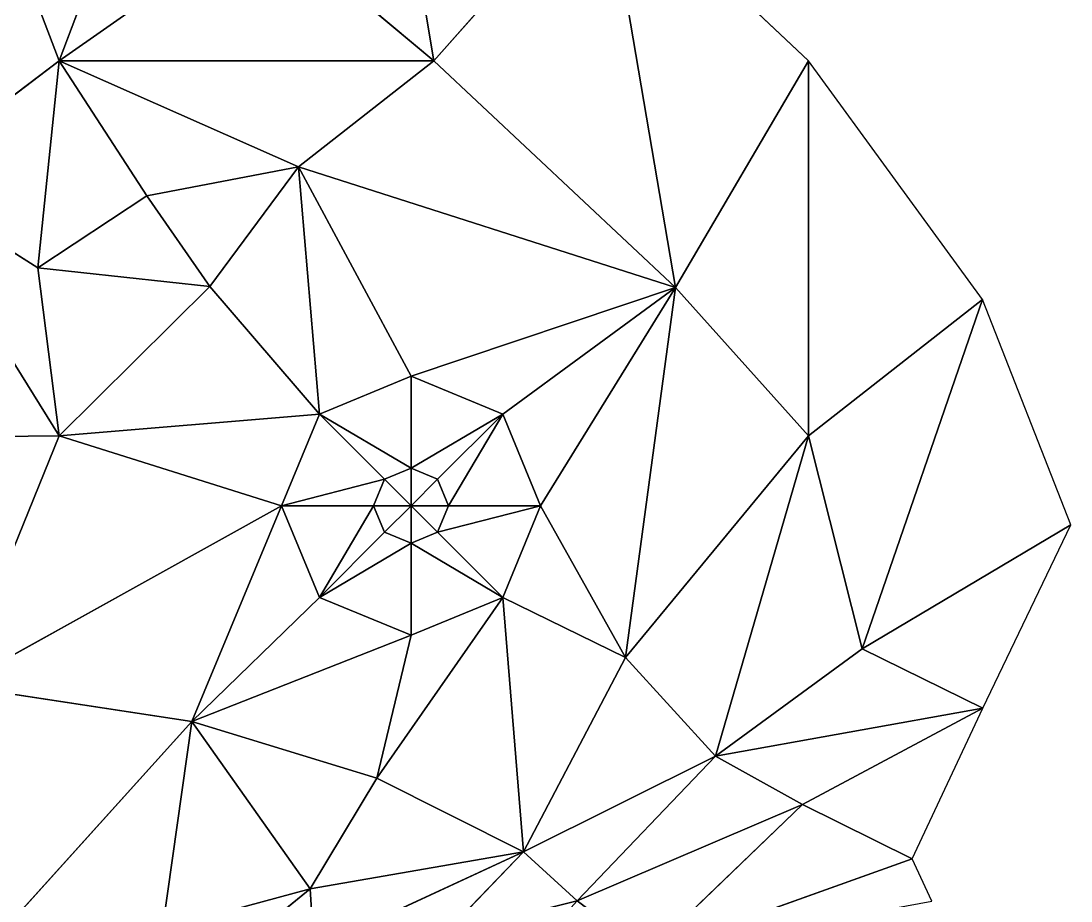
# Model space of a CAD drawing. Header units: metres. Extents: x 0 to 613718, y 0 to 269741.
# Drawn here: x 613151 to 613711, y 267725 to 268195 of the extents above; entities that cross this region are included whole.
import ezdxf

# ---------------------------------------------------------------- set-up
doc = ezdxf.new("R2010")
doc.units = ezdxf.units.M
doc.layers.get('0').update_dxf_attribs({"color": 13, "true_color": 0xff5454})

# ---------------------------------------------------------------- blocks, each defined once
blk = doc.blocks.new('Group1_1')
for p, q in [((613242.12, 268361.12, 249.5), (613171.08, 268173.34, 248.24)), ((613339.88, 268361.12, 249.9), (613371.08, 268173.34, 249.18)), ((613113.02, 268325.59, 248.77), (613171.08, 268173.34, 248.24)), ((613371.08, 268173.34, 249.18), (613462.09, 268276.27, 250.05)), ((613571.08, 268173.34, 249.98), (613462.09, 268276.27, 250.05)), ((613462.09, 268276.27, 250.05), (613500.04, 268052.4, 248.91)), ((613279.97, 268249.71, 249.19), (613171.08, 268173.34, 248.24)), ((613279.97, 268249.71, 249.19), (613371.08, 268173.34, 249.18)), ((613086.45, 268109.32, 247.5), (613171.08, 268173.34, 248.24)), ((613171.08, 268173.34, 248.24), (613159.74, 268062.89, 247.51)), ((613171.08, 268173.34, 248.24), (613371.08, 268173.34, 249.18)), ((613171.08, 268173.34, 248.24), (613298.94, 268116.91, 248.5)), ((613171.08, 268173.34, 248.24), (613217.94, 268101.31, 247.99)), ((613298.94, 268116.91, 248.5), (613371.08, 268173.34, 249.18)), ((613371.08, 268173.34, 249.18), (613500.04, 268052.4, 248.91)), ((613571.08, 268173.34, 249.98), (613500.04, 268052.4, 248.91)), ((613571.08, 267973.34, 248.54), (613571.08, 268173.34, 249.98)), ((613663.9, 268046.07, 249.48), (613571.08, 268173.34, 249.98)), ((613298.94, 268116.91, 248.5), (613217.94, 268101.31, 247.99)), ((613298.94, 268116.91, 248.5), (613251.57, 268052.92, 247.79)), ((613310.12, 267984.88, 247.53), (613298.94, 268116.91, 248.5)), ((613298.94, 268116.91, 248.5), (613359, 268005.13, 247.88)), ((613500.04, 268052.4, 248.91), (613298.94, 268116.91, 248.5)), ((613171.08, 267973.34, 247.04), (613086.45, 268109.32, 247.5)), ((613159.74, 268062.89, 247.51), (613086.45, 268109.32, 247.5)), ((613217.94, 268101.31, 247.99), (613159.74, 268062.89, 247.51)), ((613251.57, 268052.92, 247.79), (613217.94, 268101.31, 247.99)), ((613159.74, 268062.89, 247.51), (613251.57, 268052.92, 247.79)), ((613171.08, 267973.34, 247.04), (613159.74, 268062.89, 247.51)), ((613251.57, 268052.92, 247.79), (613171.08, 267973.34, 247.04)), ((613310.12, 267984.88, 247.53), (613251.57, 268052.92, 247.79)), ((613500.04, 268052.4, 248.91), (613359, 268005.13, 247.88)), ((613500.04, 268052.4, 248.91), (613407.88, 267984.88, 247.95)), ((613428.13, 267936, 247.69), (613500.04, 268052.4, 248.91)), ((613473.48, 267855.1, 247.3), (613500.04, 268052.4, 248.91)), ((613500.04, 268052.4, 248.91), (613571.08, 267973.34, 248.54)), ((613663.9, 268046.07, 249.48), (613571.08, 267973.34, 248.54)), ((613599.81, 267859.6, 247.7), (613663.9, 268046.07, 249.48)), ((613711.2, 267925.84, 248.45), (613663.9, 268046.07, 249.48)), ((613359, 268005.13, 247.88), (613310.12, 267984.88, 247.53)), ((613407.88, 267984.88, 247.95), (613359, 268005.13, 247.88)), ((613359, 268005.13, 247.88), (613359, 267956, 247.43)), ((613171.08, 267973.34, 247.04), (613310.12, 267984.88, 247.53)), ((613310.12, 267984.88, 247.53), (613289.87, 267936, 247.17)), ((613310.12, 267984.88, 247.53), (613359, 267956, 247.43)), ((613344.86, 267950.14, 247.33), (613310.12, 267984.88, 247.53)), ((613359, 267956, 247.43), (613407.88, 267984.88, 247.95)), ((613407.88, 267984.88, 247.95), (613373.14, 267950.14, 247.44)), ((613407.88, 267984.88, 247.95), (613379, 267936, 247.38)), ((613428.13, 267936, 247.69), (613407.88, 267984.88, 247.95)), ((613055.13, 267972, 246.76), (613171.08, 267973.34, 247.04)), ((613171.08, 267973.34, 247.04), (613116.81, 267839.92, 246.37)), ((613171.08, 267973.34, 247.04), (613289.87, 267936, 247.17)), ((613571.08, 267973.34, 248.54), (613473.48, 267855.1, 247.3)), ((613571.08, 267973.34, 248.54), (613521.54, 267802.4, 247.06)), ((613571.08, 267973.34, 248.54), (613599.81, 267859.6, 247.7)), ((613359, 267956, 247.43), (613344.86, 267950.14, 247.33)), ((613373.14, 267950.14, 247.44), (613359, 267956, 247.43)), ((613359, 267956, 247.43), (613359, 267936, 247.04)), ((613289.87, 267936, 247.17), (613344.86, 267950.14, 247.33)), ((613344.86, 267950.14, 247.33), (613339, 267936, 247.21)), ((613344.86, 267950.14, 247.33), (613359, 267936, 247.04)), ((613373.14, 267950.14, 247.44), (613359, 267936, 247.04)), ((613373.14, 267950.14, 247.44), (613379, 267936, 247.38)), ((613116.81, 267839.92, 246.37), (613289.87, 267936, 247.17)), ((613289.87, 267936, 247.17), (613242.02, 267820.95, 246.54)), ((613339, 267936, 247.21), (613289.87, 267936, 247.17)), ((613289.87, 267936, 247.17), (613310.12, 267887.12, 246.97)), ((613310.12, 267887.12, 246.97), (613339, 267936, 247.21)), ((613339, 267936, 247.21), (613359, 267936, 247.04)), ((613339, 267936, 247.21), (613344.86, 267921.86, 247.15)), ((613359, 267936, 247.04), (613344.86, 267921.86, 247.15)), ((613359, 267916, 247.17), (613359, 267936, 247.04)), ((613373.14, 267921.86, 247.27), (613359, 267936, 247.04)), ((613379, 267936, 247.38), (613359, 267936, 247.04)), ((613428.13, 267936, 247.69), (613373.14, 267921.86, 247.27)), ((613379, 267936, 247.38), (613373.14, 267921.86, 247.27)), ((613379, 267936, 247.38), (613428.13, 267936, 247.69)), ((613407.88, 267887.12, 247.28), (613428.13, 267936, 247.69)), ((613473.48, 267855.1, 247.3), (613428.13, 267936, 247.69)), ((613711.2, 267925.84, 248.45), (613599.81, 267859.6, 247.7)), ((613664.2, 267827.96, 247.48), (613711.2, 267925.84, 248.45)), ((613344.86, 267921.86, 247.15), (613310.12, 267887.12, 246.97)), ((613359, 267916, 247.17), (613344.86, 267921.86, 247.15)), ((613373.14, 267921.86, 247.27), (613359, 267916, 247.17)), ((613373.14, 267921.86, 247.27), (613407.88, 267887.12, 247.28)), ((613310.12, 267887.12, 246.97), (613359, 267916, 247.17)), ((613359, 267916, 247.17), (613407.88, 267887.12, 247.28)), ((613359, 267866.87, 246.99), (613359, 267916, 247.17)), ((613310.12, 267887.12, 246.97), (613242.02, 267820.95, 246.54)), ((613359, 267866.87, 246.99), (613310.12, 267887.12, 246.97)), ((613340.68, 267790.59, 246.58), (613407.88, 267887.12, 247.28)), ((613407.88, 267887.12, 247.28), (613359, 267866.87, 246.99)), ((613407.88, 267887.12, 247.28), (613418.91, 267751.3, 246.44)), ((613473.48, 267855.1, 247.3), (613407.88, 267887.12, 247.28)), ((613242.02, 267820.95, 246.54), (613359, 267866.87, 246.99)), ((613359, 267866.87, 246.99), (613340.68, 267790.59, 246.58)), ((613599.81, 267859.6, 247.7), (613521.54, 267802.4, 247.06)), ((613664.2, 267827.96, 247.48), (613599.81, 267859.6, 247.7)), ((613473.48, 267855.1, 247.3), (613418.91, 267751.3, 246.44)), ((613521.54, 267802.4, 247.06), (613473.48, 267855.1, 247.3)), ((613242.02, 267820.95, 246.54), (613116.81, 267839.92, 246.37)), ((613521.54, 267802.4, 247.06), (613664.2, 267827.96, 247.48)), ((613664.2, 267827.96, 247.48), (613567.91, 267776.66, 246.93)), ((613626.41, 267747.66, 246.81), (613664.2, 267827.96, 247.48)), ((613113.69, 267678.84, 245.93), (613242.02, 267820.95, 246.54)), ((613226.27, 267710.3, 246.09), (613242.02, 267820.95, 246.54)), ((613242.02, 267820.95, 246.54), (613305.04, 267731.53, 246.22)), ((613340.68, 267790.59, 246.58), (613242.02, 267820.95, 246.54)), ((613418.91, 267751.3, 246.44), (613521.54, 267802.4, 247.06)), ((613521.54, 267802.4, 247.06), (613447.54, 267725.22, 246.26)), ((613567.91, 267776.66, 246.93), (613521.54, 267802.4, 247.06)), ((613305.04, 267731.53, 246.22), (613340.68, 267790.59, 246.58)), ((613418.91, 267751.3, 246.44), (613340.68, 267790.59, 246.58)), ((613567.91, 267776.66, 246.93), (613447.54, 267725.22, 246.26)), ((613567.91, 267776.66, 246.93), (613485.08, 267697.06, 246)), ((613626.41, 267747.66, 246.81), (613567.91, 267776.66, 246.93)), ((613418.91, 267751.3, 246.44), (613305.04, 267731.53, 246.22)), ((613307.05, 267699.52, 246.11), (613418.91, 267751.3, 246.44)), ((613376.9, 267707.53, 246.16), (613418.91, 267751.3, 246.44)), ((613418.91, 267751.3, 246.44), (613447.54, 267725.22, 246.26)), ((613485.08, 267697.06, 246), (613626.41, 267747.66, 246.81)), ((613636.96, 267724.95, 246.02), (613626.41, 267747.66, 246.81)), ((613305.04, 267731.53, 246.22), (613226.27, 267710.3, 246.09)), ((613238.52, 267677.25, 246), (613305.04, 267731.53, 246.22)), ((613305.04, 267731.53, 246.22), (613307.05, 267699.52, 246.11)), ((613447.54, 267725.22, 246.26), (613376.9, 267707.53, 246.16)), ((613391.01, 267662.46, 245.92), (613447.54, 267725.22, 246.26)), ((613447.54, 267725.22, 246.26), (613485.08, 267697.06, 246))]:
    blk.add_line(p, q)
mesh = blk.add_polyface()
corners = [(613242.12, 268361.12, 249.5), (613113.02, 268325.59, 248.77), (613171.08, 268173.34, 248.24)]
mesh.append_faces([[corners[k] for k in face] for face in [(0, 1, 2)]])
mesh = blk.add_polyface()
corners = [(613279.97, 268249.71, 249.19), (613242.12, 268361.12, 249.5), (613171.08, 268173.34, 248.24)]
mesh.append_faces([[corners[k] for k in face] for face in [(0, 1, 2)]])
mesh = blk.add_polyface()
corners = [(613371.08, 268173.34, 249.18), (613339.88, 268361.12, 249.9), (613279.97, 268249.71, 249.19)]
mesh.append_faces([[corners[k] for k in face] for face in [(0, 1, 2)]])
mesh = blk.add_polyface()
corners = [(613462.09, 268276.27, 250.05), (613339.88, 268361.12, 249.9), (613371.08, 268173.34, 249.18)]
mesh.append_faces([[corners[k] for k in face] for face in [(0, 1, 2)]])
mesh = blk.add_polyface()
corners = [(613171.08, 268173.34, 248.24), (613113.02, 268325.59, 248.77), (613086.45, 268109.32, 247.5)]
mesh.append_faces([[corners[k] for k in face] for face in [(0, 1, 2)]])
mesh = blk.add_polyface()
corners = [(613500.04, 268052.4, 248.91), (613462.09, 268276.27, 250.05), (613371.08, 268173.34, 249.18)]
mesh.append_faces([[corners[k] for k in face] for face in [(0, 1, 2)]])
mesh = blk.add_polyface()
corners = [(613571.08, 268173.34, 249.98), (613462.09, 268276.27, 250.05), (613500.04, 268052.4, 248.91)]
mesh.append_faces([[corners[k] for k in face] for face in [(0, 1, 2)]])
mesh = blk.add_polyface()
corners = [(613371.08, 268173.34, 249.18), (613279.97, 268249.71, 249.19), (613171.08, 268173.34, 248.24)]
mesh.append_faces([[corners[k] for k in face] for face in [(0, 1, 2)]])
mesh = blk.add_polyface()
corners = [(613171.08, 268173.34, 248.24), (613086.45, 268109.32, 247.5), (613159.74, 268062.89, 247.51)]
mesh.append_faces([[corners[k] for k in face] for face in [(0, 1, 2)]])
mesh = blk.add_polyface()
corners = [(613217.94, 268101.31, 247.99), (613171.08, 268173.34, 248.24), (613159.74, 268062.89, 247.51)]
mesh.append_faces([[corners[k] for k in face] for face in [(0, 1, 2)]])
mesh = blk.add_polyface()
corners = [(613371.08, 268173.34, 249.18), (613171.08, 268173.34, 248.24), (613298.94, 268116.91, 248.5)]
mesh.append_faces([[corners[k] for k in face] for face in [(0, 1, 2)]])
mesh = blk.add_polyface()
corners = [(613298.94, 268116.91, 248.5), (613171.08, 268173.34, 248.24), (613217.94, 268101.31, 247.99)]
mesh.append_faces([[corners[k] for k in face] for face in [(0, 1, 2)]])
mesh = blk.add_polyface()
corners = [(613500.04, 268052.4, 248.91), (613371.08, 268173.34, 249.18), (613298.94, 268116.91, 248.5)]
mesh.append_faces([[corners[k] for k in face] for face in [(0, 1, 2)]])
mesh = blk.add_polyface()
corners = [(613571.08, 268173.34, 249.98), (613500.04, 268052.4, 248.91), (613571.08, 267973.34, 248.54)]
mesh.append_faces([[corners[k] for k in face] for face in [(0, 1, 2)]])
mesh = blk.add_polyface()
corners = [(613663.9, 268046.07, 249.48), (613571.08, 268173.34, 249.98), (613571.08, 267973.34, 248.54)]
mesh.append_faces([[corners[k] for k in face] for face in [(0, 1, 2)]])
mesh = blk.add_polyface()
corners = [(613298.94, 268116.91, 248.5), (613217.94, 268101.31, 247.99), (613251.57, 268052.92, 247.79)]
mesh.append_faces([[corners[k] for k in face] for face in [(0, 1, 2)]])
mesh = blk.add_polyface()
corners = [(613310.12, 267984.88, 247.53), (613298.94, 268116.91, 248.5), (613251.57, 268052.92, 247.79)]
mesh.append_faces([[corners[k] for k in face] for face in [(0, 1, 2)]])
mesh = blk.add_polyface()
corners = [(613500.04, 268052.4, 248.91), (613298.94, 268116.91, 248.5), (613359, 268005.13, 247.88)]
mesh.append_faces([[corners[k] for k in face] for face in [(0, 1, 2)]])
mesh = blk.add_polyface()
corners = [(613359, 268005.13, 247.88), (613298.94, 268116.91, 248.5), (613310.12, 267984.88, 247.53)]
mesh.append_faces([[corners[k] for k in face] for face in [(0, 1, 2)]])
mesh = blk.add_polyface()
corners = [(613171.08, 267973.34, 247.04), (613086.45, 268109.32, 247.5), (613055.13, 267972, 246.76)]
mesh.append_faces([[corners[k] for k in face] for face in [(0, 1, 2)]])
mesh = blk.add_polyface()
corners = [(613171.08, 267973.34, 247.04), (613159.74, 268062.89, 247.51), (613086.45, 268109.32, 247.5)]
mesh.append_faces([[corners[k] for k in face] for face in [(0, 1, 2)]])
mesh = blk.add_polyface()
corners = [(613251.57, 268052.92, 247.79), (613217.94, 268101.31, 247.99), (613159.74, 268062.89, 247.51)]
mesh.append_faces([[corners[k] for k in face] for face in [(0, 1, 2)]])
mesh = blk.add_polyface()
corners = [(613251.57, 268052.92, 247.79), (613159.74, 268062.89, 247.51), (613171.08, 267973.34, 247.04)]
mesh.append_faces([[corners[k] for k in face] for face in [(0, 1, 2)]])
mesh = blk.add_polyface()
corners = [(613310.12, 267984.88, 247.53), (613251.57, 268052.92, 247.79), (613171.08, 267973.34, 247.04)]
mesh.append_faces([[corners[k] for k in face] for face in [(0, 1, 2)]])
mesh = blk.add_polyface()
corners = [(613500.04, 268052.4, 248.91), (613359, 268005.13, 247.88), (613407.88, 267984.88, 247.95)]
mesh.append_faces([[corners[k] for k in face] for face in [(0, 1, 2)]])
mesh = blk.add_polyface()
corners = [(613500.04, 268052.4, 248.91), (613407.88, 267984.88, 247.95), (613428.13, 267936, 247.69)]
mesh.append_faces([[corners[k] for k in face] for face in [(0, 1, 2)]])
mesh = blk.add_polyface()
corners = [(613500.04, 268052.4, 248.91), (613428.13, 267936, 247.69), (613473.48, 267855.1, 247.3)]
mesh.append_faces([[corners[k] for k in face] for face in [(0, 1, 2)]])
mesh = blk.add_polyface()
corners = [(613571.08, 267973.34, 248.54), (613500.04, 268052.4, 248.91), (613473.48, 267855.1, 247.3)]
mesh.append_faces([[corners[k] for k in face] for face in [(0, 1, 2)]])
mesh = blk.add_polyface()
corners = [(613663.9, 268046.07, 249.48), (613571.08, 267973.34, 248.54), (613599.81, 267859.6, 247.7)]
mesh.append_faces([[corners[k] for k in face] for face in [(0, 1, 2)]])
mesh = blk.add_polyface()
corners = [(613711.2, 267925.84, 248.45), (613663.9, 268046.07, 249.48), (613599.81, 267859.6, 247.7)]
mesh.append_faces([[corners[k] for k in face] for face in [(0, 1, 2)]])
mesh = blk.add_polyface()
corners = [(613359, 268005.13, 247.88), (613310.12, 267984.88, 247.53), (613359, 267956, 247.43)]
mesh.append_faces([[corners[k] for k in face] for face in [(0, 1, 2)]])
mesh = blk.add_polyface()
corners = [(613407.88, 267984.88, 247.95), (613359, 268005.13, 247.88), (613359, 267956, 247.43)]
mesh.append_faces([[corners[k] for k in face] for face in [(0, 1, 2)]])
mesh = blk.add_polyface()
corners = [(613310.12, 267984.88, 247.53), (613171.08, 267973.34, 247.04), (613289.87, 267936, 247.17)]
mesh.append_faces([[corners[k] for k in face] for face in [(0, 1, 2)]])
mesh = blk.add_polyface()
corners = [(613344.86, 267950.14, 247.33), (613310.12, 267984.88, 247.53), (613289.87, 267936, 247.17)]
mesh.append_faces([[corners[k] for k in face] for face in [(0, 1, 2)]])
mesh = blk.add_polyface()
corners = [(613359, 267956, 247.43), (613310.12, 267984.88, 247.53), (613344.86, 267950.14, 247.33)]
mesh.append_faces([[corners[k] for k in face] for face in [(0, 1, 2)]])
mesh = blk.add_polyface()
corners = [(613407.88, 267984.88, 247.95), (613359, 267956, 247.43), (613373.14, 267950.14, 247.44)]
mesh.append_faces([[corners[k] for k in face] for face in [(0, 1, 2)]])
mesh = blk.add_polyface()
corners = [(613407.88, 267984.88, 247.95), (613373.14, 267950.14, 247.44), (613379, 267936, 247.38)]
mesh.append_faces([[corners[k] for k in face] for face in [(0, 1, 2)]])
mesh = blk.add_polyface()
corners = [(613428.13, 267936, 247.69), (613407.88, 267984.88, 247.95), (613379, 267936, 247.38)]
mesh.append_faces([[corners[k] for k in face] for face in [(0, 1, 2)]])
mesh = blk.add_polyface()
corners = [(613171.08, 267973.34, 247.04), (613055.13, 267972, 246.76), (613116.81, 267839.92, 246.37)]
mesh.append_faces([[corners[k] for k in face] for face in [(0, 1, 2)]])
mesh = blk.add_polyface()
corners = [(613289.87, 267936, 247.17), (613171.08, 267973.34, 247.04), (613116.81, 267839.92, 246.37)]
mesh.append_faces([[corners[k] for k in face] for face in [(0, 1, 2)]])
mesh = blk.add_polyface()
corners = [(613571.08, 267973.34, 248.54), (613473.48, 267855.1, 247.3), (613521.54, 267802.4, 247.06)]
mesh.append_faces([[corners[k] for k in face] for face in [(0, 1, 2)]])
mesh = blk.add_polyface()
corners = [(613599.81, 267859.6, 247.7), (613571.08, 267973.34, 248.54), (613521.54, 267802.4, 247.06)]
mesh.append_faces([[corners[k] for k in face] for face in [(0, 1, 2)]])
mesh = blk.add_polyface()
corners = [(613359, 267956, 247.43), (613344.86, 267950.14, 247.33), (613359, 267936, 247.04)]
mesh.append_faces([[corners[k] for k in face] for face in [(0, 1, 2)]])
mesh = blk.add_polyface()
corners = [(613373.14, 267950.14, 247.44), (613359, 267956, 247.43), (613359, 267936, 247.04)]
mesh.append_faces([[corners[k] for k in face] for face in [(0, 1, 2)]])
mesh = blk.add_polyface()
corners = [(613344.86, 267950.14, 247.33), (613289.87, 267936, 247.17), (613339, 267936, 247.21)]
mesh.append_faces([[corners[k] for k in face] for face in [(0, 1, 2)]])
mesh = blk.add_polyface()
corners = [(613359, 267936, 247.04), (613344.86, 267950.14, 247.33), (613339, 267936, 247.21)]
mesh.append_faces([[corners[k] for k in face] for face in [(0, 1, 2)]])
mesh = blk.add_polyface()
corners = [(613379, 267936, 247.38), (613373.14, 267950.14, 247.44), (613359, 267936, 247.04)]
mesh.append_faces([[corners[k] for k in face] for face in [(0, 1, 2)]])
mesh = blk.add_polyface()
corners = [(613289.87, 267936, 247.17), (613116.81, 267839.92, 246.37), (613242.02, 267820.95, 246.54)]
mesh.append_faces([[corners[k] for k in face] for face in [(0, 1, 2)]])
mesh = blk.add_polyface()
corners = [(613310.12, 267887.12, 246.97), (613289.87, 267936, 247.17), (613242.02, 267820.95, 246.54)]
mesh.append_faces([[corners[k] for k in face] for face in [(0, 1, 2)]])
mesh = blk.add_polyface()
corners = [(613339, 267936, 247.21), (613289.87, 267936, 247.17), (613310.12, 267887.12, 246.97)]
mesh.append_faces([[corners[k] for k in face] for face in [(0, 1, 2)]])
mesh = blk.add_polyface()
corners = [(613344.86, 267921.86, 247.15), (613339, 267936, 247.21), (613310.12, 267887.12, 246.97)]
mesh.append_faces([[corners[k] for k in face] for face in [(0, 1, 2)]])
mesh = blk.add_polyface()
corners = [(613359, 267936, 247.04), (613339, 267936, 247.21), (613344.86, 267921.86, 247.15)]
mesh.append_faces([[corners[k] for k in face] for face in [(0, 1, 2)]])
mesh = blk.add_polyface()
corners = [(613359, 267936, 247.04), (613344.86, 267921.86, 247.15), (613359, 267916, 247.17)]
mesh.append_faces([[corners[k] for k in face] for face in [(0, 1, 2)]])
mesh = blk.add_polyface()
corners = [(613373.14, 267921.86, 247.27), (613359, 267936, 247.04), (613359, 267916, 247.17)]
mesh.append_faces([[corners[k] for k in face] for face in [(0, 1, 2)]])
mesh = blk.add_polyface()
corners = [(613379, 267936, 247.38), (613359, 267936, 247.04), (613373.14, 267921.86, 247.27)]
mesh.append_faces([[corners[k] for k in face] for face in [(0, 1, 2)]])
mesh = blk.add_polyface()
corners = [(613428.13, 267936, 247.69), (613373.14, 267921.86, 247.27), (613407.88, 267887.12, 247.28)]
mesh.append_faces([[corners[k] for k in face] for face in [(0, 1, 2)]])
mesh = blk.add_polyface()
corners = [(613428.13, 267936, 247.69), (613379, 267936, 247.38), (613373.14, 267921.86, 247.27)]
mesh.append_faces([[corners[k] for k in face] for face in [(0, 1, 2)]])
mesh = blk.add_polyface()
corners = [(613473.48, 267855.1, 247.3), (613428.13, 267936, 247.69), (613407.88, 267887.12, 247.28)]
mesh.append_faces([[corners[k] for k in face] for face in [(0, 1, 2)]])
mesh = blk.add_polyface()
corners = [(613711.2, 267925.84, 248.45), (613599.81, 267859.6, 247.7), (613664.2, 267827.96, 247.48)]
mesh.append_faces([[corners[k] for k in face] for face in [(0, 1, 2)]])
mesh = blk.add_polyface()
corners = [(613359, 267916, 247.17), (613344.86, 267921.86, 247.15), (613310.12, 267887.12, 246.97)]
mesh.append_faces([[corners[k] for k in face] for face in [(0, 1, 2)]])
mesh = blk.add_polyface()
corners = [(613407.88, 267887.12, 247.28), (613373.14, 267921.86, 247.27), (613359, 267916, 247.17)]
mesh.append_faces([[corners[k] for k in face] for face in [(0, 1, 2)]])
mesh = blk.add_polyface()
corners = [(613359, 267916, 247.17), (613310.12, 267887.12, 246.97), (613359, 267866.87, 246.99)]
mesh.append_faces([[corners[k] for k in face] for face in [(0, 1, 2)]])
mesh = blk.add_polyface()
corners = [(613407.88, 267887.12, 247.28), (613359, 267916, 247.17), (613359, 267866.87, 246.99)]
mesh.append_faces([[corners[k] for k in face] for face in [(0, 1, 2)]])
mesh = blk.add_polyface()
corners = [(613359, 267866.87, 246.99), (613310.12, 267887.12, 246.97), (613242.02, 267820.95, 246.54)]
mesh.append_faces([[corners[k] for k in face] for face in [(0, 1, 2)]])
mesh = blk.add_polyface()
corners = [(613407.88, 267887.12, 247.28), (613359, 267866.87, 246.99), (613340.68, 267790.59, 246.58)]
mesh.append_faces([[corners[k] for k in face] for face in [(0, 1, 2)]])
mesh = blk.add_polyface()
corners = [(613418.91, 267751.3, 246.44), (613407.88, 267887.12, 247.28), (613340.68, 267790.59, 246.58)]
mesh.append_faces([[corners[k] for k in face] for face in [(0, 1, 2)]])
mesh = blk.add_polyface()
corners = [(613473.48, 267855.1, 247.3), (613407.88, 267887.12, 247.28), (613418.91, 267751.3, 246.44)]
mesh.append_faces([[corners[k] for k in face] for face in [(0, 1, 2)]])
mesh = blk.add_polyface()
corners = [(613359, 267866.87, 246.99), (613242.02, 267820.95, 246.54), (613340.68, 267790.59, 246.58)]
mesh.append_faces([[corners[k] for k in face] for face in [(0, 1, 2)]])
mesh = blk.add_polyface()
corners = [(613664.2, 267827.96, 247.48), (613599.81, 267859.6, 247.7), (613521.54, 267802.4, 247.06)]
mesh.append_faces([[corners[k] for k in face] for face in [(0, 1, 2)]])
mesh = blk.add_polyface()
corners = [(613521.54, 267802.4, 247.06), (613473.48, 267855.1, 247.3), (613418.91, 267751.3, 246.44)]
mesh.append_faces([[corners[k] for k in face] for face in [(0, 1, 2)]])
mesh = blk.add_polyface()
corners = [(613242.02, 267820.95, 246.54), (613116.81, 267839.92, 246.37), (613113.69, 267678.84, 245.93)]
mesh.append_faces([[corners[k] for k in face] for face in [(0, 1, 2)]])
mesh = blk.add_polyface()
corners = [(613664.2, 267827.96, 247.48), (613521.54, 267802.4, 247.06), (613567.91, 267776.66, 246.93)]
mesh.append_faces([[corners[k] for k in face] for face in [(0, 1, 2)]])
mesh = blk.add_polyface()
corners = [(613664.2, 267827.96, 247.48), (613567.91, 267776.66, 246.93), (613626.41, 267747.66, 246.81)]
mesh.append_faces([[corners[k] for k in face] for face in [(0, 1, 2)]])
mesh = blk.add_polyface()
corners = [(613242.02, 267820.95, 246.54), (613113.69, 267678.84, 245.93), (613226.27, 267710.3, 246.09)]
mesh.append_faces([[corners[k] for k in face] for face in [(0, 1, 2)]])
mesh = blk.add_polyface()
corners = [(613305.04, 267731.53, 246.22), (613242.02, 267820.95, 246.54), (613226.27, 267710.3, 246.09)]
mesh.append_faces([[corners[k] for k in face] for face in [(0, 1, 2)]])
mesh = blk.add_polyface()
corners = [(613340.68, 267790.59, 246.58), (613242.02, 267820.95, 246.54), (613305.04, 267731.53, 246.22)]
mesh.append_faces([[corners[k] for k in face] for face in [(0, 1, 2)]])
mesh = blk.add_polyface()
corners = [(613521.54, 267802.4, 247.06), (613418.91, 267751.3, 246.44), (613447.54, 267725.22, 246.26)]
mesh.append_faces([[corners[k] for k in face] for face in [(0, 1, 2)]])
mesh = blk.add_polyface()
corners = [(613567.91, 267776.66, 246.93), (613521.54, 267802.4, 247.06), (613447.54, 267725.22, 246.26)]
mesh.append_faces([[corners[k] for k in face] for face in [(0, 1, 2)]])
mesh = blk.add_polyface()
corners = [(613418.91, 267751.3, 246.44), (613340.68, 267790.59, 246.58), (613305.04, 267731.53, 246.22)]
mesh.append_faces([[corners[k] for k in face] for face in [(0, 1, 2)]])
mesh = blk.add_polyface()
corners = [(613567.91, 267776.66, 246.93), (613447.54, 267725.22, 246.26), (613485.08, 267697.06, 246)]
mesh.append_faces([[corners[k] for k in face] for face in [(0, 1, 2)]])
mesh = blk.add_polyface()
corners = [(613626.41, 267747.66, 246.81), (613567.91, 267776.66, 246.93), (613485.08, 267697.06, 246)]
mesh.append_faces([[corners[k] for k in face] for face in [(0, 1, 2)]])
mesh = blk.add_polyface()
corners = [(613418.91, 267751.3, 246.44), (613305.04, 267731.53, 246.22), (613307.05, 267699.52, 246.11)]
mesh.append_faces([[corners[k] for k in face] for face in [(0, 1, 2)]])
mesh = blk.add_polyface()
corners = [(613418.91, 267751.3, 246.44), (613307.05, 267699.52, 246.11), (613376.9, 267707.53, 246.16)]
mesh.append_faces([[corners[k] for k in face] for face in [(0, 1, 2)]])
mesh = blk.add_polyface()
corners = [(613447.54, 267725.22, 246.26), (613418.91, 267751.3, 246.44), (613376.9, 267707.53, 246.16)]
mesh.append_faces([[corners[k] for k in face] for face in [(0, 1, 2)]])
mesh = blk.add_polyface()
corners = [(613636.96, 267724.95, 246.02), (613626.41, 267747.66, 246.81), (613485.08, 267697.06, 246)]
mesh.append_faces([[corners[k] for k in face] for face in [(0, 1, 2)]])
mesh = blk.add_polyface()
corners = [(613305.04, 267731.53, 246.22), (613226.27, 267710.3, 246.09), (613238.52, 267677.25, 246)]
mesh.append_faces([[corners[k] for k in face] for face in [(0, 1, 2)]])
mesh = blk.add_polyface()
corners = [(613307.05, 267699.52, 246.11), (613305.04, 267731.53, 246.22), (613238.52, 267677.25, 246)]
mesh.append_faces([[corners[k] for k in face] for face in [(0, 1, 2)]])
mesh = blk.add_polyface()
corners = [(613447.54, 267725.22, 246.26), (613376.9, 267707.53, 246.16), (613391.01, 267662.46, 245.92)]
mesh.append_faces([[corners[k] for k in face] for face in [(0, 1, 2)]])
mesh = blk.add_polyface()
corners = [(613485.08, 267697.06, 246), (613447.54, 267725.22, 246.26), (613391.01, 267662.46, 245.92)]
mesh.append_faces([[corners[k] for k in face] for face in [(0, 1, 2)]])

msp = doc.modelspace()

# ---------------------------------------------------------------- block references
msp.add_blockref('Group1_1', (0, 0))

doc.saveas('drawing.dxf')
